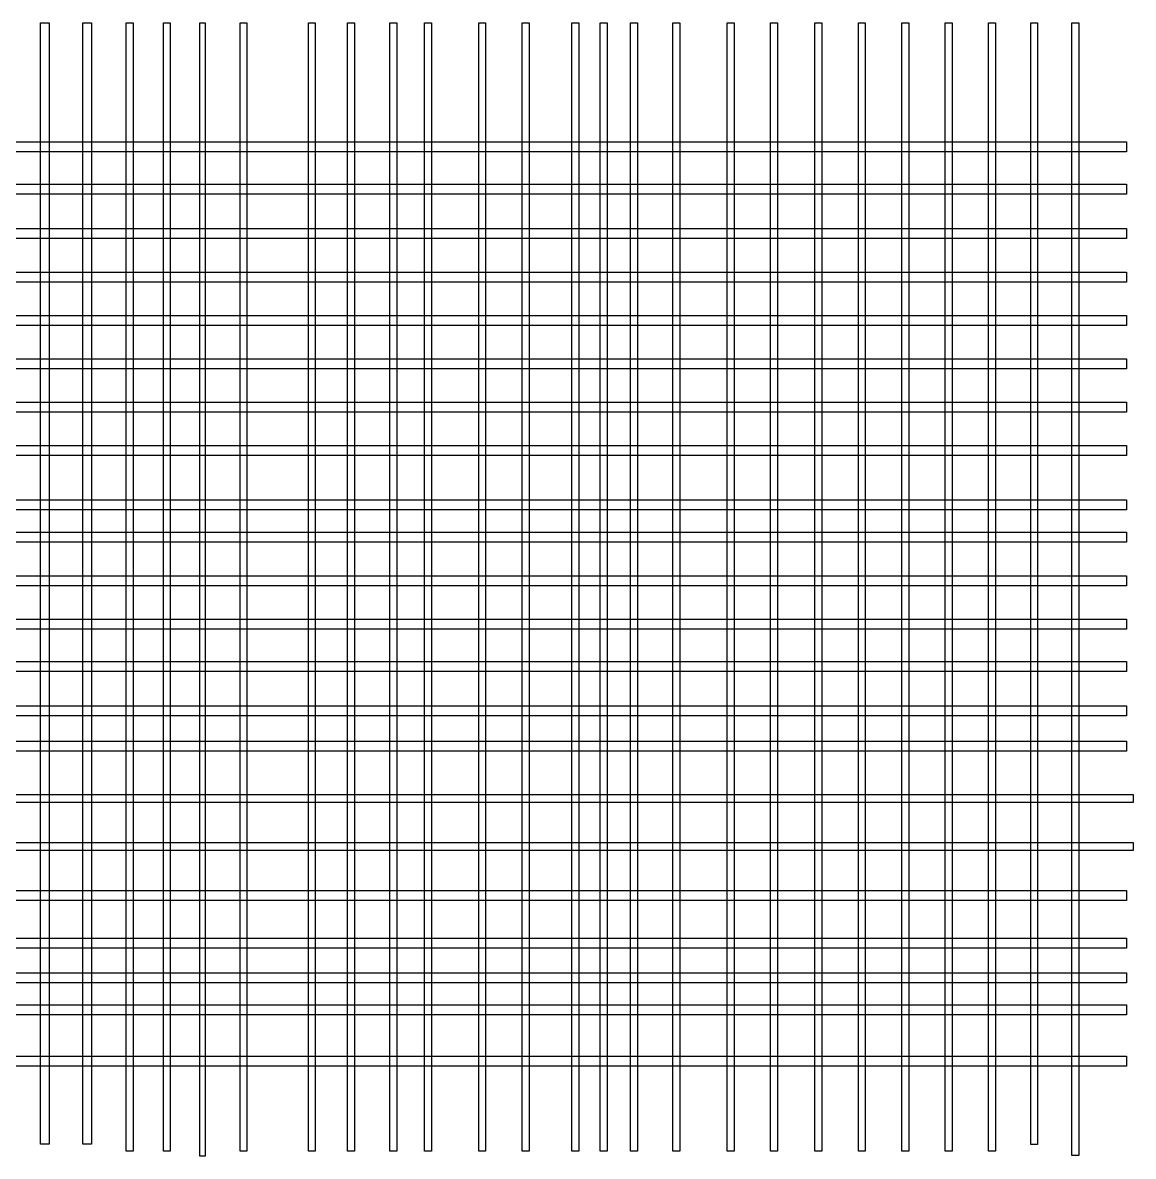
# Model space of a CAD drawing. Header units: millimetres. Extents: x 2 to 10325, y 1 to 5286.
# Drawn here: x 5205 to 10325, y 1 to 5226 of the extents above; entities that cross this region are included whole.
import ezdxf

# ---------------------------------------------------------------- set-up
doc = ezdxf.new("R2010")
doc.units = ezdxf.units.MM
doc.layers.add('BARS', color=2, linetype='CONTINUOUS')

msp = doc.modelspace()

# ---------------------------------------------------------------- linework, layer by layer
at = {"layer": 'BARS'}
for p, q in [((5288.071, 57), (5288.071, 5226)), ((5288.071, 5226), (5307.99, 5226)), ((5307.99, 5226), (5327.909, 5226)), ((5327.909, 5226), (5327.909, 5226)), ((5327.909, 5226), (5327.909, 57)), ((5483.071, 57), (5483.071, 5226)), ((5483.071, 5226), (5502.99, 5226)), ((5502.99, 5226), (5522.909, 5226)), ((5522.909, 5226), (5522.909, 5226)), ((5522.909, 5226), (5522.909, 57)), ((5682.969, 25), (5682.969, 5226)), ((5682.969, 5226), (5698.99, 5226)), ((5698.99, 5226), (5715.012, 5226)), ((5715.012, 5226), (5715.012, 5226)), ((5715.012, 5226), (5715.012, 25)), ((5853.889, 25), (5853.889, 5226)), ((5853.889, 5226), (5869.91, 5226)), ((5869.91, 5226), (5885.932, 5226)), ((5885.932, 5226), (5885.932, 5226)), ((5885.932, 5226), (5885.932, 25)), ((6021.893, 1), (6021.893, 5226)), ((6021.893, 5226), (6034.45, 5226)), ((6034.45, 5226), (6047.007, 5226)), ((6047.007, 5226), (6047.007, 5226)), ((6047.007, 5226), (6047.007, 1)), ((6207.429, 25), (6207.429, 5226)), ((6207.429, 5226), (6223.45, 5226)), ((6223.45, 5226), (6239.472, 5226)), ((6239.472, 5226), (6239.472, 5226)), ((6239.472, 5226), (6239.472, 25)), ((6522.449, 25), (6522.449, 5226)), ((6522.449, 5226), (6538.47, 5226)), ((6538.47, 5226), (6554.492, 5226)), ((6554.492, 5226), (6554.492, 5226)), ((6554.492, 5226), (6554.492, 25)), ((6702.449, 25), (6702.449, 5226)), ((6702.449, 5226), (6718.47, 5226)), ((6718.47, 5226), (6734.492, 5226)), ((6734.492, 5226), (6734.492, 5226)), ((6734.492, 5226), (6734.492, 25)), ((6897.449, 25), (6897.449, 5226)), ((6897.449, 5226), (6913.47, 5226)), ((6913.47, 5226), (6929.492, 5226)), ((6929.492, 5226), (6929.492, 5226)), ((6929.492, 5226), (6929.492, 25)), ((7057.449, 25), (7057.449, 5226)), ((7057.449, 5226), (7073.47, 5226)), ((7073.47, 5226), (7089.492, 5226)), ((7089.492, 5226), (7089.492, 5226)), ((7089.492, 5226), (7089.492, 25)), ((7307.449, 25), (7307.449, 5226)), ((7307.449, 5226), (7323.47, 5226)), ((7323.47, 5226), (7339.492, 5226)), ((7339.492, 5226), (7339.492, 5226)), ((7339.492, 5226), (7339.492, 25)), ((7507.449, 25), (7507.449, 5226)), ((7507.449, 5226), (7523.47, 5226)), ((7523.47, 5226), (7539.492, 5226)), ((7539.492, 5226), (7539.492, 5226)), ((7539.492, 5226), (7539.492, 25)), ((7737.449, 25), (7737.449, 5226)), ((7737.449, 5226), (7753.47, 5226)), ((7753.47, 5226), (7769.492, 5226)), ((7769.492, 5226), (7769.492, 5226)), ((7769.492, 5226), (7769.492, 25)), ((7867.449, 25), (7867.449, 5226)), ((7867.449, 5226), (7883.47, 5226)), ((7883.47, 5226), (7899.492, 5226)), ((7899.492, 5226), (7899.492, 5226)), ((7899.492, 5226), (7899.492, 25)), ((8007.449, 25), (8007.449, 5226)), ((8007.449, 5226), (8023.47, 5226)), ((8023.47, 5226), (8039.492, 5226)), ((8039.492, 5226), (8039.492, 5226)), ((8039.492, 5226), (8039.492, 25)), ((8202.449, 25), (8202.449, 5226)), ((8202.449, 5226), (8218.47, 5226)), ((8218.47, 5226), (8234.492, 5226)), ((8234.492, 5226), (8234.492, 5226)), ((8234.492, 5226), (8234.492, 25)), ((8452.449, 25), (8452.449, 5226)), ((8452.449, 5226), (8468.47, 5226)), ((8468.47, 5226), (8484.492, 5226)), ((8484.492, 5226), (8484.492, 5226)), ((8484.492, 5226), (8484.492, 25)), ((8652.449, 25), (8652.449, 5226)), ((8652.449, 5226), (8668.47, 5226)), ((8668.47, 5226), (8684.492, 5226)), ((8684.492, 5226), (8684.492, 5226)), ((8684.492, 5226), (8684.492, 25)), ((8857.449, 25), (8857.449, 5226)), ((8857.449, 5226), (8873.47, 5226)), ((8873.47, 5226), (8889.492, 5226)), ((8889.492, 5226), (8889.492, 5226)), ((8889.492, 5226), (8889.492, 25)), ((9057.449, 25), (9057.449, 5226)), ((9057.449, 5226), (9073.47, 5226)), ((9073.47, 5226), (9089.492, 5226)), ((9089.492, 5226), (9089.492, 5226)), ((9089.492, 5226), (9089.492, 25)), ((9257.449, 25), (9257.449, 5226)), ((9257.449, 5226), (9273.47, 5226)), ((9273.47, 5226), (9289.492, 5226)), ((9289.492, 5226), (9289.492, 5226)), ((9289.492, 5226), (9289.492, 25)), ((9457.449, 25), (9457.449, 5226)), ((9457.449, 5226), (9473.47, 5226)), ((9473.47, 5226), (9489.492, 5226)), ((9489.492, 5226), (9489.492, 5226)), ((9489.492, 5226), (9489.492, 25)), ((9657.449, 25), (9657.449, 5226)), ((9657.449, 5226), (9673.47, 5226)), ((9673.47, 5226), (9689.492, 5226)), ((9689.492, 5226), (9689.492, 5226)), ((9689.492, 5226), (9689.492, 25)), ((9851.929, 56), (9851.929, 5226)), ((9851.929, 5226), (9867.95, 5226)), ((9867.95, 5226), (9883.972, 5226)), ((9883.972, 5226), (9883.972, 5226)), ((9883.972, 5226), (9883.972, 56)), ((10042.269, 5), (10042.269, 5226)), ((10042.269, 5226), (10058.29, 5226)), ((10058.29, 5226), (10074.312, 5226)), ((10074.312, 5226), (10074.312, 5226)), ((10074.312, 5226), (10074.312, 5)), ((23.953, 4677.002), (10293.01, 4677.002)), ((10293.01, 4677.002), (10293.01, 4665.502)), ((10293.01, 4665.502), (10293.01, 4642.502)), ((10293.01, 4631.002), (23.953, 4631.002)), ((10293.01, 4642.502), (10293.01, 4631.002)), ((10293.01, 4631.002), (10293.01, 4631.002)), ((23.953, 4482.002), (10293.01, 4482.002)), ((10293.01, 4482.002), (10293.01, 4470.502)), ((10293.01, 4470.502), (10293.01, 4447.502)), ((10293.01, 4447.502), (10293.01, 4436.002)), ((10293.01, 4436.002), (23.953, 4436.002)), ((10293.01, 4436.002), (10293.01, 4436.002)), ((23.953, 4277.002), (10293.01, 4277.002)), ((10293.01, 4277.002), (10293.01, 4265.502)), ((10293.01, 4265.502), (10293.01, 4242.502)), ((10293.01, 4242.502), (10293.01, 4231.002)), ((10293.01, 4231.002), (23.953, 4231.002)), ((10293.01, 4231.002), (10293.01, 4231.002)), ((23.953, 4076.002), (10293.01, 4076.002)), ((10293.01, 4076.002), (10293.01, 4064.502)), ((10293.01, 4030.002), (23.953, 4030.002)), ((10293.01, 4064.502), (10293.01, 4041.502)), ((10293.01, 4041.502), (10293.01, 4030.002)), ((10293.01, 4030.002), (10293.01, 4030.002)), ((23.953, 3877.002), (10293.01, 3877.002)), ((10293.01, 3877.002), (10293.01, 3865.502)), ((10293.01, 3831.002), (23.953, 3831.002)), ((10293.01, 3865.502), (10293.01, 3842.502)), ((10293.01, 3842.502), (10293.01, 3831.002)), ((10293.01, 3831.002), (10293.01, 3831.002)), ((23.953, 3677.002), (10293.01, 3677.002)), ((10293.01, 3677.002), (10293.01, 3665.502)), ((10293.01, 3665.502), (10293.01, 3642.502)), ((10293.01, 3631.002), (23.953, 3631.002)), ((10293.01, 3642.502), (10293.01, 3631.002)), ((10293.01, 3631.002), (10293.01, 3631.002)), ((23.953, 3477.002), (10293.01, 3477.002)), ((10293.01, 3477.002), (10293.01, 3465.502)), ((10293.01, 3465.502), (10293.01, 3442.502)), ((10293.01, 3431.002), (23.953, 3431.002)), ((10293.01, 3442.502), (10293.01, 3431.002)), ((10293.01, 3431.002), (10293.01, 3431.002)), ((23.953, 3277.002), (10293.01, 3277.002)), ((10293.01, 3277.002), (10293.01, 3265.502)), ((10293.01, 3265.502), (10293.01, 3242.502)), ((10293.01, 3242.502), (10293.01, 3231.002)), ((10293.01, 3231.002), (23.953, 3231.002)), ((10293.01, 3231.002), (10293.01, 3231.002)), ((23.953, 3026.042), (10293.01, 3026.042)), ((10293.01, 2980.042), (23.953, 2980.042)), ((10293.01, 3026.042), (10293.01, 3014.542)), ((10293.01, 3014.542), (10293.01, 2991.542)), ((10293.01, 2991.542), (10293.01, 2980.042)), ((10293.01, 2980.042), (10293.01, 2980.042)), ((23.963, 2877.002), (10293.02, 2877.002)), ((10293.02, 2877.002), (10293.02, 2865.502)), ((10293.02, 2831.002), (23.963, 2831.002)), ((10293.02, 2865.502), (10293.02, 2842.502)), ((10293.02, 2842.502), (10293.02, 2831.002)), ((10293.02, 2831.002), (10293.02, 2831.002)), ((23.962, 2677), (10293.02, 2677)), ((10293.02, 2677), (10293.02, 2665.5)), ((10293.02, 2665.5), (10293.02, 2642.5)), ((10293.02, 2631), (23.962, 2631)), ((10293.02, 2642.5), (10293.02, 2631)), ((10293.02, 2631), (10293.02, 2631)), ((23.973, 2477.002), (10293.03, 2477.002)), ((10293.03, 2477.002), (10293.03, 2465.502)), ((10293.03, 2465.502), (10293.03, 2442.502)), ((10293.03, 2431.002), (23.973, 2431.002)), ((10293.03, 2442.502), (10293.03, 2431.002)), ((10293.03, 2431.002), (10293.03, 2431.002)), ((23.983, 2280.996), (10293.02, 2280.996)), ((10293.02, 2280.996), (10293.02, 2269.496)), ((10293.02, 2269.496), (10293.02, 2246.496)), ((10293.02, 2234.996), (23.983, 2234.996)), ((10293.02, 2246.496), (10293.02, 2234.996)), ((10293.02, 2234.996), (10293.02, 2234.996)), ((23.983, 2077.002), (10293.05, 2077.002)), ((10293.05, 2077.002), (10293.05, 2065.502)), ((10293.05, 2065.502), (10293.05, 2042.502)), ((10293.05, 2042.502), (10293.05, 2031.002)), ((10293.05, 2031.002), (23.983, 2031.002)), ((10293.05, 2031.002), (10293.05, 2031.002)), ((23.953, 1914.002), (10293.07, 1914.002)), ((10293.07, 1914.002), (10293.07, 1902.502)), ((10293.07, 1902.502), (10293.07, 1879.502)), ((10293.07, 1868.002), (23.953, 1868.002)), ((10293.07, 1879.502), (10293.07, 1868.002)), ((10293.07, 1868.002), (10293.07, 1868.002)), ((23.967, 1668.996), (10325, 1668.996)), ((10325, 1631.996), (23.967, 1631.996)), ((10325, 1668.996), (10325, 1659.746)), ((10325, 1659.746), (10325, 1641.246)), ((10325, 1641.246), (10325, 1631.996)), ((10325, 1631.996), (10325, 1631.996)), ((23.967, 1447.996), (10325.004, 1447.996)), ((10325.004, 1410.996), (23.967, 1410.996)), ((10325.004, 1447.996), (10325.004, 1438.746)), ((10325.004, 1438.746), (10325.004, 1420.246)), ((10325.004, 1420.246), (10325.004, 1410.996)), ((10325.004, 1410.996), (10325.004, 1410.996)), ((23.953, 1226.502), (10292.99, 1226.502)), ((10292.99, 1226.502), (10292.99, 1215.002)), ((10292.99, 1215.002), (10292.99, 1192.002)), ((10292.99, 1180.502), (23.953, 1180.502)), ((10292.99, 1192.002), (10292.99, 1180.502)), ((10292.99, 1180.502), (10292.99, 1180.502)), ((23.97, 1007), (10293.007, 1007)), ((10293.007, 1007), (10293.007, 995.5)), ((10293.007, 995.5), (10293.007, 972.5)), ((10293.007, 961), (23.97, 961)), ((10293.007, 972.5), (10293.007, 961)), ((10293.007, 961), (10293.007, 961)), ((23.97, 847), (10293.007, 847)), ((10293.007, 847), (10293.007, 835.5)), ((10293.007, 801), (23.97, 801)), ((10293.007, 835.5), (10293.007, 812.5)), ((10293.007, 812.5), (10293.007, 801)), ((10293.007, 801), (10293.007, 801)), ((23.97, 699), (10293.007, 699)), ((10293.007, 699), (10293.007, 687.5)), ((10293.007, 687.5), (10293.007, 664.5)), ((10293.007, 653), (23.97, 653)), ((10293.007, 664.5), (10293.007, 653)), ((10293.007, 653), (10293.007, 653)), ((23.97, 462), (10293.007, 462)), ((10293.007, 462), (10293.007, 450.5)), ((10293.007, 450.5), (10293.007, 427.5)), ((10293.007, 427.5), (10293.007, 416)), ((10293.007, 416), (23.97, 416)), ((10293.007, 416), (10293.007, 416)), ((5288.071, 57), (5288.071, 57)), ((5307.99, 57), (5288.071, 57)), ((5327.909, 57), (5307.99, 57)), ((5327.909, 57), (5327.909, 57)), ((5483.071, 57), (5483.071, 57)), ((5502.99, 57), (5483.071, 57)), ((5522.909, 57), (5502.99, 57)), ((5522.909, 57), (5522.909, 57)), ((9851.929, 56), (9851.929, 56)), ((9867.95, 56), (9851.929, 56)), ((9883.972, 56), (9867.95, 56)), ((9883.972, 56), (9883.972, 56)), ((5682.969, 25), (5682.969, 25)), ((5698.99, 25), (5682.969, 25)), ((5715.012, 25), (5698.99, 25)), ((5715.012, 25), (5715.012, 25)), ((5853.889, 25), (5853.889, 25)), ((5869.91, 25), (5853.889, 25)), ((5885.932, 25), (5869.91, 25)), ((5885.932, 25), (5885.932, 25)), ((6021.893, 1), (6021.893, 1)), ((6034.45, 1), (6021.893, 1)), ((6047.007, 1), (6034.45, 1)), ((6047.007, 1), (6047.007, 1)), ((6207.429, 25), (6207.429, 25)), ((6223.45, 25), (6207.429, 25)), ((6239.472, 25), (6223.45, 25)), ((6239.472, 25), (6239.472, 25)), ((6522.449, 25), (6522.449, 25)), ((6538.47, 25), (6522.449, 25)), ((6554.492, 25), (6538.47, 25)), ((6554.492, 25), (6554.492, 25)), ((6702.449, 25), (6702.449, 25)), ((6718.47, 25), (6702.449, 25)), ((6734.492, 25), (6718.47, 25)), ((6734.492, 25), (6734.492, 25)), ((6897.449, 25), (6897.449, 25)), ((6913.47, 25), (6897.449, 25)), ((6929.492, 25), (6913.47, 25)), ((6929.492, 25), (6929.492, 25)), ((7057.449, 25), (7057.449, 25)), ((7073.47, 25), (7057.449, 25)), ((7089.492, 25), (7073.47, 25)), ((7089.492, 25), (7089.492, 25)), ((7307.449, 25), (7307.449, 25)), ((7323.47, 25), (7307.449, 25)), ((7339.492, 25), (7323.47, 25)), ((7339.492, 25), (7339.492, 25)), ((7507.449, 25), (7507.449, 25)), ((7523.47, 25), (7507.449, 25)), ((7539.492, 25), (7523.47, 25)), ((7539.492, 25), (7539.492, 25)), ((7737.449, 25), (7737.449, 25)), ((7753.47, 25), (7737.449, 25)), ((7769.492, 25), (7753.47, 25)), ((7769.492, 25), (7769.492, 25)), ((7867.449, 25), (7867.449, 25)), ((7883.47, 25), (7867.449, 25)), ((7899.492, 25), (7883.47, 25)), ((7899.492, 25), (7899.492, 25)), ((8007.449, 25), (8007.449, 25)), ((8023.47, 25), (8007.449, 25)), ((8039.492, 25), (8023.47, 25)), ((8039.492, 25), (8039.492, 25)), ((8202.449, 25), (8202.449, 25)), ((8218.47, 25), (8202.449, 25)), ((8234.492, 25), (8218.47, 25)), ((8234.492, 25), (8234.492, 25)), ((8452.449, 25), (8452.449, 25)), ((8468.47, 25), (8452.449, 25)), ((8484.492, 25), (8468.47, 25)), ((8484.492, 25), (8484.492, 25)), ((8652.449, 25), (8652.449, 25)), ((8668.47, 25), (8652.449, 25)), ((8684.492, 25), (8668.47, 25)), ((8684.492, 25), (8684.492, 25)), ((8857.449, 25), (8857.449, 25)), ((8873.47, 25), (8857.449, 25)), ((8889.492, 25), (8873.47, 25)), ((8889.492, 25), (8889.492, 25)), ((9057.449, 25), (9057.449, 25)), ((9073.47, 25), (9057.449, 25)), ((9089.492, 25), (9073.47, 25)), ((9089.492, 25), (9089.492, 25)), ((9257.449, 25), (9257.449, 25)), ((9273.47, 25), (9257.449, 25)), ((9289.492, 25), (9273.47, 25)), ((9289.492, 25), (9289.492, 25)), ((9457.449, 25), (9457.449, 25)), ((9473.47, 25), (9457.449, 25)), ((9489.492, 25), (9473.47, 25)), ((9489.492, 25), (9489.492, 25)), ((9657.449, 25), (9657.449, 25)), ((9673.47, 25), (9657.449, 25)), ((9689.492, 25), (9673.47, 25)), ((9689.492, 25), (9689.492, 25)), ((10042.269, 5), (10042.269, 5)), ((10058.29, 5), (10042.269, 5)), ((10074.312, 5), (10058.29, 5)), ((10074.312, 5), (10074.312, 5))]:
    msp.add_line(p, q, dxfattribs=at)

doc.saveas('drawing.dxf')
